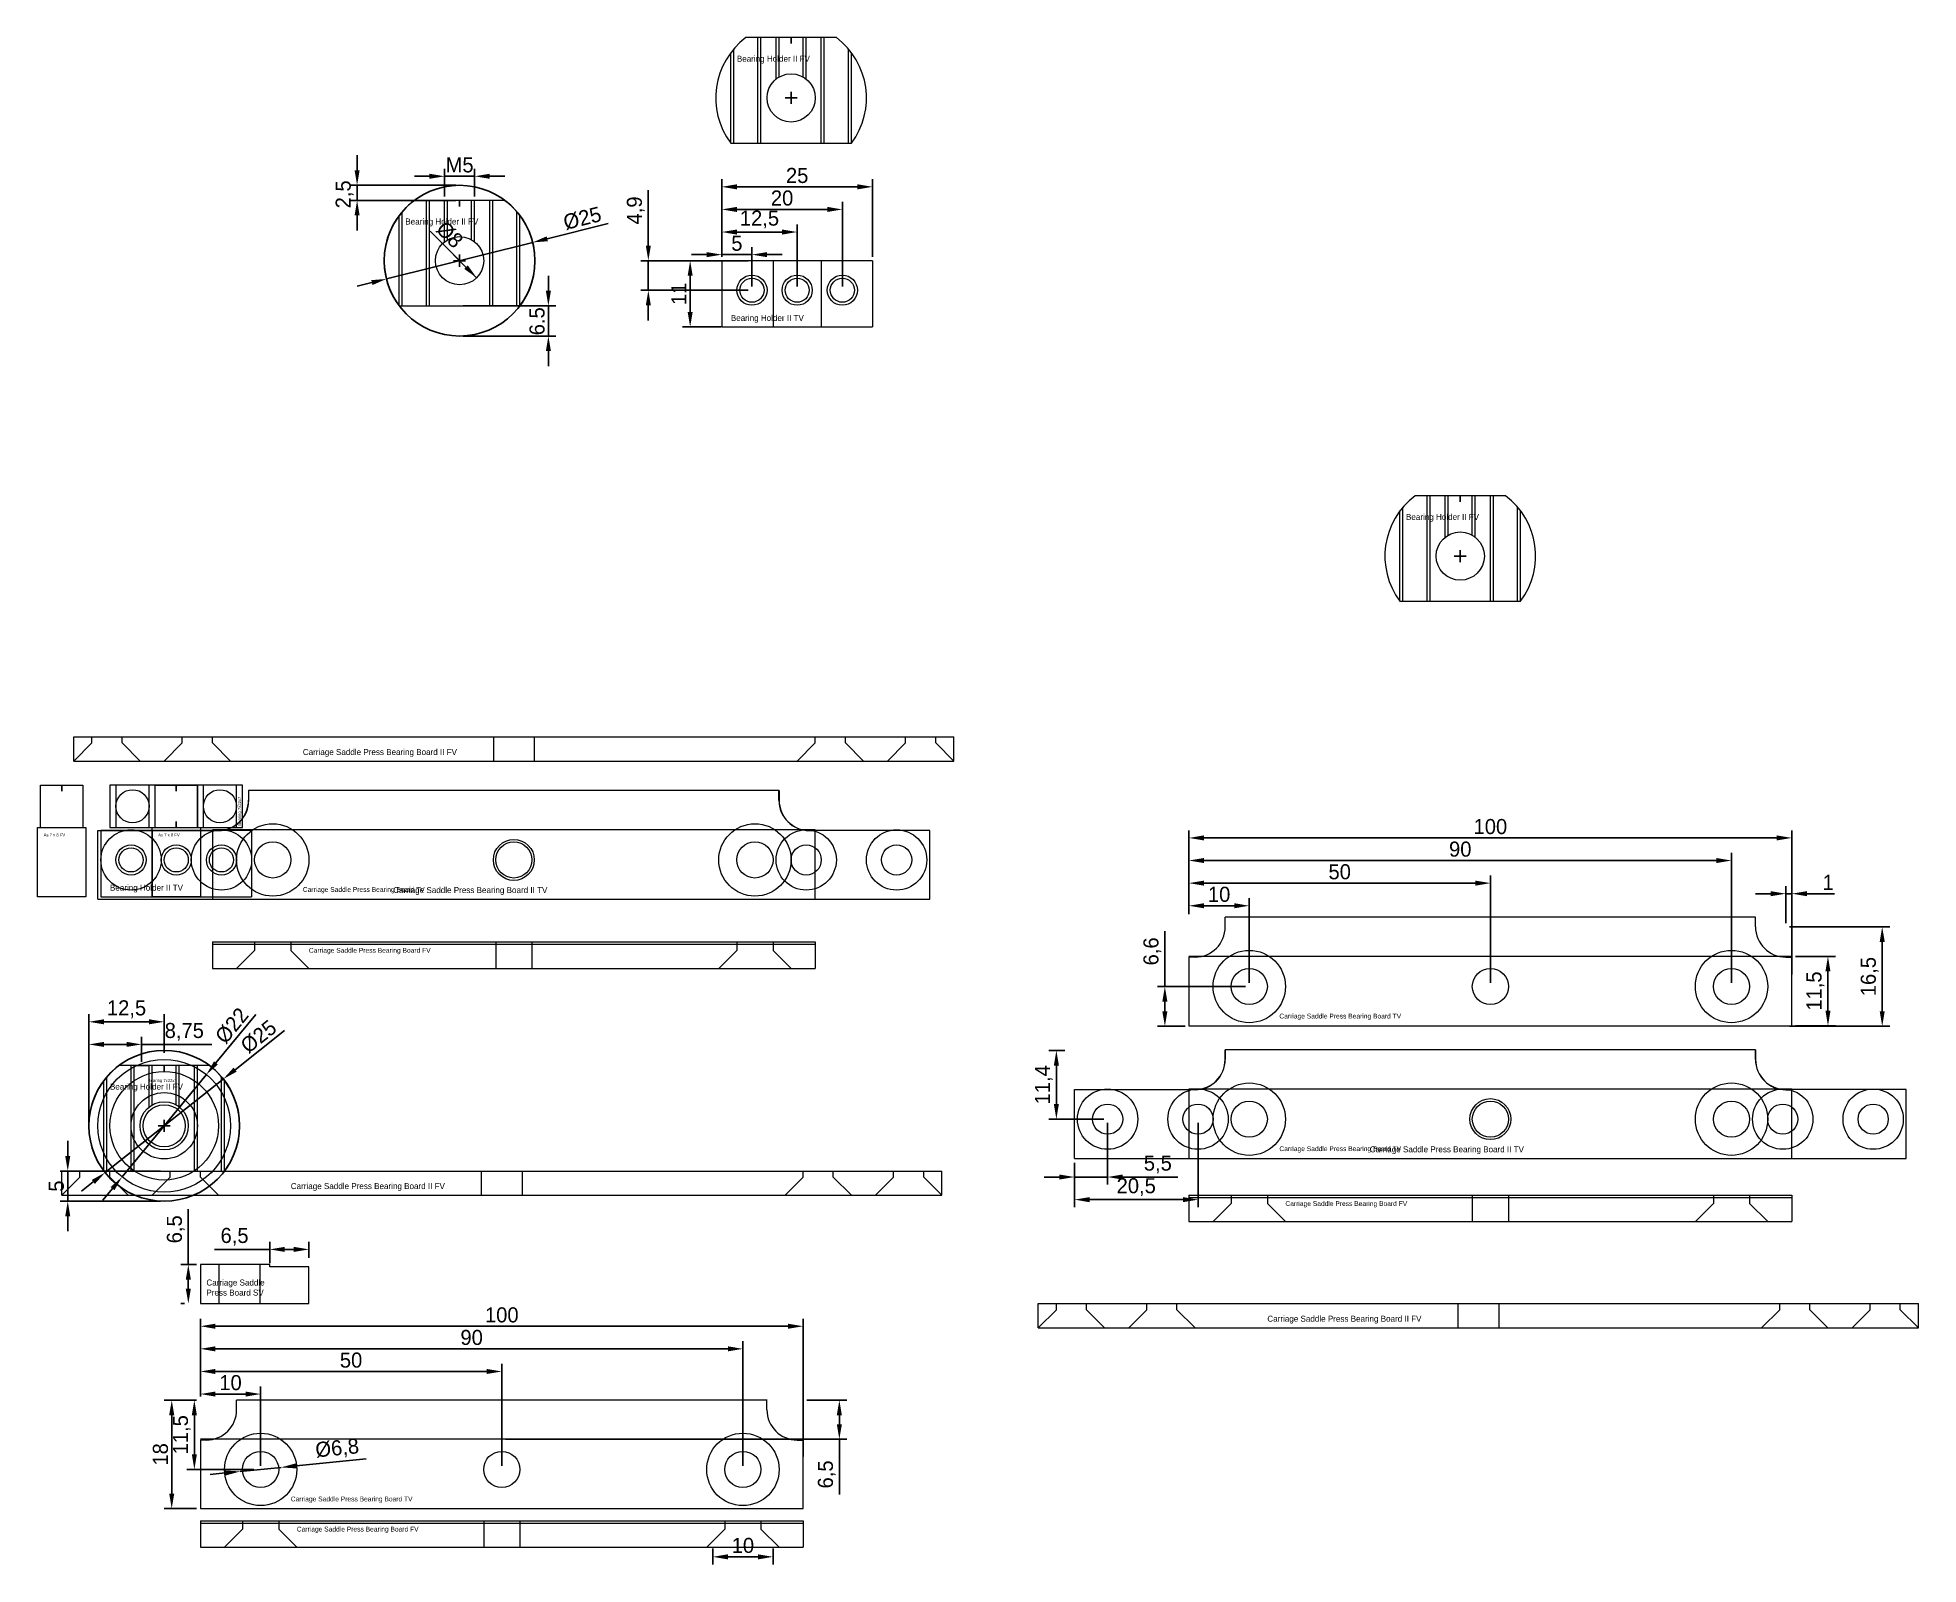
# Model space of a CAD drawing. Header units: millimetres. Extents: x -2 to 310, y 70 to 323.
import ezdxf

# ---------------------------------------------------------------- set-up
doc = ezdxf.new("R2010")
doc.units = ezdxf.units.MM
doc.header["$PDSIZE"] = -5
for name, color, linetype in [('Dim', 1, 'Continuous'), ('Hulplijn', 3, 'Continuous'), ('Text', 7, 'Continuous')]:
    doc.layers.add(name, color=color, linetype=linetype)
for name, color, linetype, lineweight in [('Inner', 8, 'Continuous', 9), ('Main', 7, 'Continuous', 20), ('Screw', 7, 'Continuous', 20), ('Screw Inner', 8, 'Continuous', 9)]:
    doc.layers.add(name, color=color, linetype=linetype, lineweight=lineweight)
doc.dimstyles.new('ISO-25', dxfattribs={"dimtxt": 2.5, "dimasz": 2.5, "dimexe": 1.25, "dimexo": 0.625, "dimtad": 1, "dimtxsty": 'Standard', "dimcen": 2.5, "dimadec": 0, "dimazin": 0, "dimtfac": 1, "dimtmove": 0, "dimatfit": 3, "dimfxl": 1, "dimarcsym": 0})

# ---------------------------------------------------------------- blocks, each defined once
blk = doc.blocks.new('Carriage Saddle Press Bearing Board TV')
at = {"layer": 'Inner'}
blk.add_line((100, -6.5), (0, -6.5), dxfattribs=at)
at = {"layer": 'Main'}
for p, q in [((94, 0), (6, 0)), ((6.02, -1.6), (6.02, 0)), ((93.98, -1.6), (93.98, 0)), ((0, -6.6), (0, -18)), ((1, -6.62), (0, -6.62)), ((99, -6.62), (100, -6.62)), ((100, -18), (100, -6.6)), ((0, -18), (100, -18))]:
    blk.add_line(p, q, dxfattribs=at)
for centre, radius in [((10, -11.5), 6), ((90, -11.5), 6), ((10, -11.5), 3), ((50, -11.5), 3), ((90, -11.5), 3)]:
    blk.add_circle(centre, radius, dxfattribs=at)
for centre, start, end in [((1, -1.6), 270, 0), ((99, -1.6), 180, 270), ((99, -1.6), 275.6721, 275.7106)]:
    blk.add_arc(centre, 5.02, start, end, dxfattribs=at)
at = {"layer": 'Text', "insert": (15, -16), "char_height": 0.8, "attachment_point": 1}
blk.add_mtext('{Carriage Saddle Press Bearing Board TV}', dxfattribs=at)
blk = doc.blocks.new('Carriage Saddle Press Board SV')
at = {"layer": 'Inner'}
for p, q in [((3.1, 0), (3.1, 6.5)), ((9.9, 0), (9.9, 6.5))]:
    blk.add_line(p, q, dxfattribs=at)
at = {"layer": 'Main'}
for p, q in [((11.5, 6.5), (0, 6.5)), ((0, 6.5), (0, 0)), ((11.5, 6.1), (11.5, 6.5)), ((18, 6.1), (11.5, 6.1)), ((18, 0), (18, 6.1)), ((0, 0), (18, 0))]:
    blk.add_line(p, q, dxfattribs=at)
at = {"layer": 'Main', "insert": (1, 4), "char_height": 1, "attachment_point": 1}
blk.add_mtext('Carriage Saddle\\PPress Board SV', dxfattribs=at)
blk = doc.blocks.new('*D3')
at = {"layer": 'DEFPOINTS', "color": 0}
for p in [(25, 97), (24, 85.5), (34.5, 85.5)]:
    blk.add_point(p, dxfattribs=at)
at = {"layer": 'Dim', "color": 0, "lineweight": -2}
for p, q in [((24.38, 97), (22.75, 97)), ((24, 94.5), (24, 88)), ((33.88, 85.5), (22.75, 85.5))]:
    blk.add_line(p, q, dxfattribs=at)
at = {"layer": 'Dim', "color": 0}
for points in [[(24.42, 94.5), (23.58, 94.5), (24, 97)], [(23.58, 88), (24.42, 88), (24, 85.5)]]:
    blk.add_solid(points, dxfattribs=at)
at = {"layer": 'Dim', "color": 0, "insert": (21.92, 91.25), "char_height": 2.5, "attachment_point": 5, "rotation": 90, "line_spacing_factor": 2.5}
blk.add_mtext('11,5', dxfattribs=at)
blk = doc.blocks.new('*D4')
at = {"layer": 'DEFPOINTS', "color": 0}
for p in [(25, 97), (20.25, 79), (25, 79)]:
    blk.add_point(p, dxfattribs=at)
at = {"layer": 'Dim', "color": 0, "lineweight": -2}
for p, q in [((24.38, 97), (19, 97)), ((20.25, 94.5), (20.25, 81.5)), ((24.38, 79), (19, 79))]:
    blk.add_line(p, q, dxfattribs=at)
at = {"layer": 'Dim', "color": 0}
for points in [[(20.67, 94.5), (19.83, 94.5), (20.25, 97)], [(19.83, 81.5), (20.67, 81.5), (20.25, 79)]]:
    blk.add_solid(points, dxfattribs=at)
at = {"layer": 'Dim', "color": 0, "insert": (18.38, 88), "char_height": 2.5, "attachment_point": 5, "rotation": 90}
blk.add_mtext('18', dxfattribs=at)
blk = doc.blocks.new('*D5')
at = {"layer": 'DEFPOINTS', "color": 0}
for p in [(125, 97), (75, 90.5), (131, 90.5)]:
    blk.add_point(p, dxfattribs=at)
at = {"layer": 'Dim', "color": 0, "lineweight": -2}
for p, q in [((125.62, 97), (132.25, 97)), ((131, 94.5), (131, 93)), ((75.62, 90.5), (132.25, 90.5)), ((131, 90.5), (131, 81.33))]:
    blk.add_line(p, q, dxfattribs=at)
at = {"layer": 'Dim', "color": 0}
for points in [[(131.42, 94.5), (130.58, 94.5), (131, 97)], [(130.58, 93), (131.42, 93), (131, 90.5)]]:
    blk.add_solid(points, dxfattribs=at)
at = {"layer": 'Dim', "color": 0, "insert": (128.92, 84.67), "char_height": 2.5, "attachment_point": 5, "rotation": 90, "line_spacing_factor": 2.5}
blk.add_mtext('6,5', dxfattribs=at)
blk = doc.blocks.new('*D6')
at = {"layer": 'DEFPOINTS', "color": 0}
for p in [(25, 97), (35, 98), (35, 85.5)]:
    blk.add_point(p, dxfattribs=at)
at = {"layer": 'Dim', "color": 0, "lineweight": -2}
for p, q in [((25, 97.62), (25, 99.25)), ((27.5, 98), (32.5, 98)), ((35, 86.12), (35, 99.25))]:
    blk.add_line(p, q, dxfattribs=at)
at = {"layer": 'Dim', "color": 0}
for points in [[(27.5, 98.42), (27.5, 97.58), (25, 98)], [(32.5, 97.58), (32.5, 98.42), (35, 98)]]:
    blk.add_solid(points, dxfattribs=at)
at = {"layer": 'Dim', "color": 0, "insert": (30, 99.88), "char_height": 2.5, "attachment_point": 5, "line_spacing_factor": 2.5}
blk.add_mtext('10', dxfattribs=at)
blk = doc.blocks.new('*D7')
at = {"layer": 'DEFPOINTS', "color": 0}
for p in [(75, 101.75), (25, 97), (75, 85.5)]:
    blk.add_point(p, dxfattribs=at)
at = {"layer": 'Dim', "color": 0, "lineweight": -2}
for p, q in [((25, 97.62), (25, 103)), ((75, 86.12), (75, 103)), ((27.5, 101.75), (72.5, 101.75))]:
    blk.add_line(p, q, dxfattribs=at)
at = {"layer": 'Dim', "color": 0}
for points in [[(27.5, 102.17), (27.5, 101.33), (25, 101.75)], [(72.5, 101.33), (72.5, 102.17), (75, 101.75)]]:
    blk.add_solid(points, dxfattribs=at)
at = {"layer": 'Dim', "color": 0, "insert": (50, 103.62), "char_height": 2.5, "attachment_point": 5}
blk.add_mtext('50', dxfattribs=at)
blk = doc.blocks.new('*D8')
at = {"layer": 'DEFPOINTS', "color": 0}
for p in [(115, 105.5), (25, 97), (115, 85.5)]:
    blk.add_point(p, dxfattribs=at)
at = {"layer": 'Dim', "color": 0, "lineweight": -2}
for p, q in [((25, 97.62), (25, 106.75)), ((115, 86.12), (115, 106.75)), ((27.5, 105.5), (112.5, 105.5))]:
    blk.add_line(p, q, dxfattribs=at)
at = {"layer": 'Dim', "color": 0}
for points in [[(27.5, 105.92), (27.5, 105.08), (25, 105.5)], [(112.5, 105.08), (112.5, 105.92), (115, 105.5)]]:
    blk.add_solid(points, dxfattribs=at)
at = {"layer": 'Dim', "color": 0, "insert": (70, 107.38), "char_height": 2.5, "attachment_point": 5}
blk.add_mtext('90', dxfattribs=at)
blk = doc.blocks.new('*D9')
at = {"layer": 'DEFPOINTS', "color": 0}
for p in [(125, 109.25), (25, 97), (125, 87)]:
    blk.add_point(p, dxfattribs=at)
at = {"layer": 'Dim', "color": 0, "lineweight": -2}
for p, q in [((25, 97.62), (25, 110.5)), ((27.5, 109.25), (122.5, 109.25)), ((125, 87.62), (125, 110.5))]:
    blk.add_line(p, q, dxfattribs=at)
at = {"layer": 'Dim', "color": 0}
for points in [[(27.5, 109.67), (27.5, 108.83), (25, 109.25)], [(122.5, 108.83), (122.5, 109.67), (125, 109.25)]]:
    blk.add_solid(points, dxfattribs=at)
at = {"layer": 'Dim', "color": 0, "insert": (75, 111.12), "char_height": 2.5, "attachment_point": 5}
blk.add_mtext('100', dxfattribs=at)
blk = doc.blocks.new('*D10')
at = {"layer": 'DEFPOINTS', "color": 0}
for p in [(31.62, 85.16), (38.38, 85.84)]:
    blk.add_point(p, dxfattribs=at)
at = {"layer": 'Dim', "color": 0, "lineweight": -2}
for p, q in [((29.13, 84.91), (26.64, 84.66)), ((31.62, 85.16), (38.38, 85.84)), ((52.48, 87.25), (40.87, 86.09))]:
    blk.add_line(p, q, dxfattribs=at)
at = {"layer": 'Dim', "color": 0}
for points in [[(29.17, 84.5), (29.09, 85.33), (31.62, 85.16)], [(40.83, 86.5), (40.91, 85.67), (38.38, 85.84)]]:
    blk.add_solid(points, dxfattribs=at)
at = {"layer": 'Dim', "color": 0, "insert": (47.71, 88.86), "char_height": 2.5, "attachment_point": 5, "rotation": 5.7106}
blk.add_mtext('%%c6,8', dxfattribs=at)
blk = doc.blocks.new('BEARING Holder II FV')
at = {"layer": 'Hulplijn'}
for p, q in [((0, 10), (0, 9)), ((0, 1), (0, -1)), ((-1, 0), (1, 0))]:
    blk.add_line(p, q, dxfattribs=at)
at = {"layer": 'Inner'}
for p, q in [((-2.5, 3.12), (-2.5, 10)), ((-2, 3.46), (-2, 10)), ((2, 3.46), (2, 10)), ((2.5, 3.12), (2.5, 10))]:
    blk.add_line(p, q, dxfattribs=at)
at = {"layer": 'Main'}
for p, q in [((7.5, 10), (-7.5, 10)), ((-10, -7.5), (10, -7.5))]:
    blk.add_line(p, q, dxfattribs=at)
blk.add_circle((0, 0), 4, dxfattribs=at)
for start, end in [(126.8699, 216.8699), (323.1301, 53.1301)]:
    blk.add_arc((0, 0), 12.5, start, end, dxfattribs=at)
at = {"layer": 'Screw Inner'}
for p, q in [((-5.5, -7.5), (-5.5, 10)), ((-5, -7.5), (-5, 10)), ((5, -7.5), (5, 10)), ((5.5, -7.5), (5.5, 10)), ((-10, -7.5), (-10, 7.5)), ((-9.5, -7.5), (-9.5, 8.12)), ((9.5, -7.5), (9.5, 8.12)), ((10, -7.5), (10, 7.5))]:
    blk.add_line(p, q, dxfattribs=at)
at = {"layer": 'Text'}
blk.add_text('Bearing Holder II FV', height=1, rotation=360, dxfattribs=at).set_placement((-9, 6))
blk = doc.blocks.new('Carriage Saddle Press Bearing Board II FV')
at = {"layer": 'Inner'}
for p, q in [((-23, -18), (-20, -15)), ((-20, -15), (-20, -14)), ((-15, -15), (-15, -13.98)), ((-12, -18), (-15, -15)), ((-8, -18), (-5, -15)), ((-5, -15), (-5, -13.98)), ((0, -15), (0, -14)), ((3, -18), (0, -15)), ((46.6, -14), (46.6, -18)), ((53.4, -14), (53.4, -18)), ((97, -18), (100, -15)), ((100, -15), (100, -14)), ((105, -15), (105, -14)), ((108, -18), (105, -15)), ((112, -18), (115, -15)), ((115, -15), (115, -14)), ((120, -15), (120, -14)), ((123, -18), (120, -15))]:
    blk.add_line(p, q, dxfattribs=at)
at = {"layer": 'Main'}
for p, q in [((-23, -14), (123, -14)), ((-23, -18), (-23, -14)), ((123, -18), (123, -14)), ((-23, -18), (123, -18))]:
    blk.add_line(p, q, dxfattribs=at)
at = {"layer": 'Text', "insert": (15, -16), "char_height": 1, "attachment_point": 1}
blk.add_mtext('{Carriage Saddle Press Bearing Board II FV}', dxfattribs=at)
blk = doc.blocks.new('*D17')
at = {"layer": 'DEFPOINTS', "color": 0}
for p in [(80.13, 289.03), (55.87, 282.97)]:
    blk.add_point(p, dxfattribs=at)
at = {"layer": 'Dim', "color": 0, "lineweight": -2}
for p, q in [((82.55, 289.64), (92.66, 292.16)), ((55.87, 282.97), (80.13, 289.03)), ((53.45, 282.36), (51.02, 281.76))]:
    blk.add_line(p, q, dxfattribs=at)
at = {"layer": 'Dim', "color": 0}
for points in [[(82.45, 290.04), (82.65, 289.23), (80.13, 289.03)], [(53.55, 281.96), (53.35, 282.77), (55.87, 282.97)]]:
    blk.add_solid(points, dxfattribs=at)
at = {"layer": 'Dim', "color": 0, "insert": (88.36, 293.02), "char_height": 2.5, "attachment_point": 5, "rotation": 14.0362}
blk.add_mtext('%%c25', dxfattribs=at)
blk = doc.blocks.new('*D18')
at = {"layer": 'DEFPOINTS', "color": 0}
for p in [(68, 298.5), (51, 296), (68, 296)]:
    blk.add_point(p, dxfattribs=at)
at = {"layer": 'Dim', "color": 0, "lineweight": -2}
for p, q in [((51, 301), (51, 303.5)), ((67.38, 298.5), (49.75, 298.5)), ((51, 298.5), (51, 296)), ((67.38, 296), (49.75, 296)), ((51, 293.5), (51, 291))]:
    blk.add_line(p, q, dxfattribs=at)
at = {"layer": 'Dim', "color": 0}
for points in [[(50.58, 301), (51.42, 301), (51, 298.5)], [(51.42, 293.5), (50.58, 293.5), (51, 296)]]:
    blk.add_solid(points, dxfattribs=at)
at = {"layer": 'Dim', "color": 0, "insert": (48.92, 297), "char_height": 2.5, "attachment_point": 5, "rotation": 90}
blk.add_mtext('2,5', dxfattribs=at)
blk = doc.blocks.new('BEARING Holder II TV')
at = {"layer": 'Inner'}
for p, q in [((3.5, 4.5), (3.5, -6.5)), ((11.5, 4.5), (11.5, -6.5))]:
    blk.add_line(p, q, dxfattribs=at)
at = {"layer": 'Main'}
for p, q in [((-5, 4.5), (-5, -6.5)), ((20, 4.5), (-5, 4.5)), ((20, 4.5), (20, -6.5)), ((-5, -6.5), (20, -6.5))]:
    blk.add_line(p, q, dxfattribs=at)
at = {"layer": 'Screw'}
for centre, radius in [((0, -0.4), 2.5), ((0, -0.4), 2), ((7.5, -0.4), 2.5), ((7.5, -0.4), 2), ((15, -0.4), 2.5), ((15, -0.4), 2)]:
    blk.add_circle(centre, radius, dxfattribs=at)
at = {"layer": 'Main'}
blk.add_text('Bearing Holder II TV', height=1, dxfattribs=at).set_placement((-3.5, -5.5))
blk = doc.blocks.new('BEARING 7X22X7 TV')
at = {"layer": 'Hulplijn'}
for p, q in [((-1, 0), (1, 0)), ((0, 1), (0, -1))]:
    blk.add_line(p, q, dxfattribs=at)
at = {"layer": 'Main'}
for radius in [11, 9, 5.5, 3.5]:
    blk.add_circle((0, 0), radius, dxfattribs=at)
at = {"layer": 'Text', "linetype": 'ByBlock', "insert": (-2.71, 7.76), "char_height": 0.5, "attachment_point": 1}
blk.add_mtext('{Bearing 7x22x7}', dxfattribs=at)
blk = doc.blocks.new('*D20')
at = {"layer": 'DEFPOINTS', "color": 0}
for p in [(68, 278.5), (68, 273.5), (82.73, 273.5)]:
    blk.add_point(p, dxfattribs=at)
at = {"layer": 'Dim', "color": 0, "lineweight": -2}
for p, q in [((82.73, 281), (82.73, 283.5)), ((68.62, 278.5), (83.98, 278.5)), ((82.73, 278.5), (82.73, 273.5)), ((68.62, 273.5), (83.98, 273.5)), ((82.73, 271), (82.73, 268.5))]:
    blk.add_line(p, q, dxfattribs=at)
at = {"layer": 'Dim', "color": 0}
for points in [[(82.31, 281), (83.15, 281), (82.73, 278.5)], [(83.15, 271), (82.31, 271), (82.73, 273.5)]]:
    blk.add_solid(points, dxfattribs=at)
at = {"layer": 'Dim', "color": 0, "insert": (80.86, 275.95), "char_height": 2.5, "attachment_point": 5, "rotation": 90}
blk.add_mtext('6.5', dxfattribs=at)
blk = doc.blocks.new('*D21')
at = {"layer": 'DEFPOINTS', "color": 0}
for p in [(111, 286), (106.25, 275), (112, 275)]:
    blk.add_point(p, dxfattribs=at)
at = {"layer": 'Dim', "color": 0, "lineweight": -2}
for p, q in [((110.38, 286), (105, 286)), ((106.25, 283.5), (106.25, 277.5)), ((111.38, 275), (105, 275))]:
    blk.add_line(p, q, dxfattribs=at)
at = {"layer": 'Dim', "color": 0}
for points in [[(106.67, 283.5), (105.83, 283.5), (106.25, 286)], [(105.83, 277.5), (106.67, 277.5), (106.25, 275)]]:
    blk.add_solid(points, dxfattribs=at)
at = {"layer": 'Dim', "color": 0, "insert": (104.38, 280.5), "char_height": 2.5, "attachment_point": 5, "rotation": 90}
blk.add_mtext('11', dxfattribs=at)
blk = doc.blocks.new('*D22')
at = {"layer": 'DEFPOINTS', "color": 0}
for p in [(111.5, 286), (116.5, 287), (116.5, 281.1)]:
    blk.add_point(p, dxfattribs=at)
at = {"layer": 'Dim', "color": 0, "lineweight": -2}
for p, q in [((111.5, 286.62), (111.5, 288.25)), ((116.5, 281.73), (116.5, 288.25)), ((109, 287), (106.5, 287)), ((111.5, 287), (116.5, 287)), ((119, 287), (121.5, 287))]:
    blk.add_line(p, q, dxfattribs=at)
at = {"layer": 'Dim', "color": 0}
for points in [[(109, 286.58), (109, 287.42), (111.5, 287)], [(119, 287.42), (119, 286.58), (116.5, 287)]]:
    blk.add_solid(points, dxfattribs=at)
at = {"layer": 'Dim', "color": 0, "insert": (114, 288.88), "char_height": 2.5, "attachment_point": 5}
blk.add_mtext('5', dxfattribs=at)
blk = doc.blocks.new('*D23')
at = {"layer": 'DEFPOINTS', "color": 0}
for p in [(124, 290.75), (111.5, 286), (124, 281.1)]:
    blk.add_point(p, dxfattribs=at)
at = {"layer": 'Dim', "color": 0, "lineweight": -2}
for p, q in [((111.5, 286.62), (111.5, 292)), ((114, 290.75), (121.5, 290.75)), ((124, 281.73), (124, 292))]:
    blk.add_line(p, q, dxfattribs=at)
at = {"layer": 'Dim', "color": 0}
for points in [[(114, 291.17), (114, 290.33), (111.5, 290.75)], [(121.5, 290.33), (121.5, 291.17), (124, 290.75)]]:
    blk.add_solid(points, dxfattribs=at)
at = {"layer": 'Dim', "color": 0, "insert": (117.75, 292.83), "char_height": 2.5, "attachment_point": 5}
blk.add_mtext('12,5', dxfattribs=at)
blk = doc.blocks.new('*D24')
at = {"layer": 'DEFPOINTS', "color": 0}
for p in [(131.5, 294.5), (111.5, 286), (131.5, 281.1)]:
    blk.add_point(p, dxfattribs=at)
at = {"layer": 'Dim', "color": 0, "lineweight": -2}
for p, q in [((111.5, 286.62), (111.5, 295.75)), ((114, 294.5), (129, 294.5)), ((131.5, 281.73), (131.5, 295.75))]:
    blk.add_line(p, q, dxfattribs=at)
at = {"layer": 'Dim', "color": 0}
for points in [[(114, 294.92), (114, 294.08), (111.5, 294.5)], [(129, 294.08), (129, 294.92), (131.5, 294.5)]]:
    blk.add_solid(points, dxfattribs=at)
at = {"layer": 'Dim', "color": 0, "insert": (121.5, 296.38), "char_height": 2.5, "attachment_point": 5}
blk.add_mtext('20', dxfattribs=at)
blk = doc.blocks.new('*D25')
at = {"layer": 'DEFPOINTS', "color": 0}
for p in [(136.5, 298.25), (111.5, 286), (136.5, 286)]:
    blk.add_point(p, dxfattribs=at)
at = {"layer": 'Dim', "color": 0, "lineweight": -2}
for p, q in [((111.5, 286.62), (111.5, 299.5)), ((114, 298.25), (134, 298.25)), ((136.5, 286.62), (136.5, 299.5))]:
    blk.add_line(p, q, dxfattribs=at)
at = {"layer": 'Dim', "color": 0}
for points in [[(114, 298.67), (114, 297.83), (111.5, 298.25)], [(134, 297.83), (134, 298.67), (136.5, 298.25)]]:
    blk.add_solid(points, dxfattribs=at)
at = {"layer": 'Dim', "color": 0, "insert": (124, 300.12), "char_height": 2.5, "attachment_point": 5}
blk.add_mtext('25', dxfattribs=at)
blk = doc.blocks.new('*D26')
at = {"layer": 'DEFPOINTS', "color": 0}
for p in [(70.5, 300), (65.5, 296), (70.5, 296)]:
    blk.add_point(p, dxfattribs=at)
at = {"layer": 'Dim', "color": 0, "lineweight": -2}
for p, q in [((63, 300), (60.5, 300)), ((65.5, 296.62), (65.5, 301.25)), ((65.5, 300), (70.5, 300)), ((70.5, 296.62), (70.5, 301.25)), ((73, 300), (75.5, 300))]:
    blk.add_line(p, q, dxfattribs=at)
at = {"layer": 'Dim', "color": 0}
for points in [[(63, 299.58), (63, 300.42), (65.5, 300)], [(73, 300.42), (73, 299.58), (70.5, 300)]]:
    blk.add_solid(points, dxfattribs=at)
at = {"layer": 'Dim', "color": 0, "insert": (68, 301.88), "char_height": 2.5, "attachment_point": 5}
blk.add_mtext('M5', dxfattribs=at)
blk = doc.blocks.new('*D27')
at = {"layer": 'DEFPOINTS', "color": 0}
for p in [(65.17, 288.83), (70.83, 283.17)]:
    blk.add_point(p, dxfattribs=at)
at = {"layer": 'Dim', "color": 0, "lineweight": -2}
for p, q in [((70.83, 283.17), (63.11, 290.89)), ((65.17, 288.83), (70.83, 283.17))]:
    blk.add_line(p, q, dxfattribs=at)
at = {"layer": 'Dim', "color": 0}
blk.add_solid([(68.77, 284.64), (69.36, 285.23), (70.83, 283.17)], dxfattribs=at)
at = {"layer": 'Dim', "color": 0, "insert": (66.35, 290.3), "char_height": 2.5, "attachment_point": 5, "rotation": 315}
blk.add_mtext('%%c8', dxfattribs=at)
blk = doc.blocks.new('*D28')
at = {"layer": 'DEFPOINTS', "color": 0}
for p in [(3, 135), (19, 135), (19, 130)]:
    blk.add_point(p, dxfattribs=at)
at = {"layer": 'Hulplijn', "color": 0, "lineweight": -2}
for p, q in [((3, 137.5), (3, 140)), ((18.38, 135), (1.75, 135)), ((3, 130), (3, 135)), ((18.38, 130), (1.75, 130)), ((3, 127.5), (3, 125))]:
    blk.add_line(p, q, dxfattribs=at)
at = {"layer": 'Hulplijn', "color": 0}
for points in [[(2.58, 137.5), (3.42, 137.5), (3, 135)], [(3.42, 127.5), (2.58, 127.5), (3, 130)]]:
    blk.add_solid(points, dxfattribs=at)
at = {"layer": 'Hulplijn', "color": 0, "insert": (1.12, 132.5), "char_height": 2.5, "attachment_point": 5, "rotation": 90}
blk.add_mtext('5', dxfattribs=at)
blk = doc.blocks.new('*D29')
at = {"layer": 'DEFPOINTS', "color": 0}
for p in [(28.8, 150.26), (9.2, 134.74)]:
    blk.add_point(p, dxfattribs=at)
at = {"layer": 'Hulplijn', "color": 0, "lineweight": -2}
for p, q in [((30.76, 151.81), (38.93, 158.28)), ((9.2, 134.74), (28.8, 150.26)), ((7.24, 133.19), (5.28, 131.64))]:
    blk.add_line(p, q, dxfattribs=at)
at = {"layer": 'Hulplijn', "color": 0}
for points in [[(30.5, 152.14), (31.02, 151.48), (28.8, 150.26)], [(7.5, 132.86), (6.98, 133.52), (9.2, 134.74)]]:
    blk.add_solid(points, dxfattribs=at)
at = {"layer": 'Hulplijn', "color": 0, "insert": (34.66, 157.29), "char_height": 2.5, "attachment_point": 5, "rotation": 38.3675}
blk.add_mtext('%%c25', dxfattribs=at)
blk = doc.blocks.new('*D30')
at = {"layer": 'DEFPOINTS', "color": 0}
for p in [(15.25, 156), (15.25, 152.5), (6.5, 142.5)]:
    blk.add_point(p, dxfattribs=at)
at = {"layer": 'Hulplijn', "color": 0, "lineweight": -2}
for p, q in [((6.5, 143.12), (6.5, 157.25)), ((9, 156), (12.75, 156)), ((15.25, 153.12), (15.25, 157.25)), ((15.25, 156), (26.92, 156))]:
    blk.add_line(p, q, dxfattribs=at)
at = {"layer": 'Hulplijn', "color": 0}
for points in [[(9, 156.42), (9, 155.58), (6.5, 156)], [(12.75, 155.58), (12.75, 156.42), (15.25, 156)]]:
    blk.add_solid(points, dxfattribs=at)
at = {"layer": 'Hulplijn', "color": 0, "insert": (22.33, 158.08), "char_height": 2.5, "attachment_point": 5}
blk.add_mtext('8,75', dxfattribs=at)
blk = doc.blocks.new('*D31')
at = {"layer": 'DEFPOINTS', "color": 0}
for p in [(19, 159.75), (19, 154), (6.5, 142.5)]:
    blk.add_point(p, dxfattribs=at)
at = {"layer": 'Hulplijn', "color": 0, "lineweight": -2}
for p, q in [((6.5, 143.12), (6.5, 161)), ((9, 159.75), (16.5, 159.75)), ((19, 154.62), (19, 161))]:
    blk.add_line(p, q, dxfattribs=at)
at = {"layer": 'Hulplijn', "color": 0}
for points in [[(9, 160.17), (9, 159.33), (6.5, 159.75)], [(16.5, 159.33), (16.5, 160.17), (19, 159.75)]]:
    blk.add_solid(points, dxfattribs=at)
at = {"layer": 'Hulplijn', "color": 0, "insert": (12.75, 161.83), "char_height": 2.5, "attachment_point": 5}
blk.add_mtext('12,5', dxfattribs=at)
blk = doc.blocks.new('*D32')
at = {"layer": 'DEFPOINTS', "color": 0}
for p in [(99.31, 286), (116.5, 286), (116.5, 281.1)]:
    blk.add_point(p, dxfattribs=at)
at = {"layer": 'Dim', "color": 0, "lineweight": -2}
for p, q in [((99.31, 288.5), (99.31, 297.67)), ((115.88, 286), (98.06, 286)), ((99.31, 281.1), (99.31, 286)), ((115.88, 281.1), (98.06, 281.1)), ((99.31, 278.6), (99.31, 276.1))]:
    blk.add_line(p, q, dxfattribs=at)
at = {"layer": 'Dim', "color": 0}
for points in [[(98.9, 288.5), (99.73, 288.5), (99.31, 286)], [(99.73, 278.6), (98.9, 278.6), (99.31, 281.1)]]:
    blk.add_solid(points, dxfattribs=at)
at = {"layer": 'Dim', "color": 0, "insert": (97.23, 294.33), "char_height": 2.5, "attachment_point": 5, "rotation": 90}
blk.add_mtext('4,9', dxfattribs=at)
blk = doc.blocks.new('Carriage Saddle Press Bearing Board FV')
at = {"layer": 'Inner'}
for p, q in [((0, -13.4), (100, -13.4)), ((4, -17.4), (7, -14.4)), ((7, -13), (7, -14.4)), ((13, -13), (13, -14.4)), ((16, -17.4), (13, -14.4)), ((47, -13), (47, -17.4)), ((53, -13), (53, -17.4)), ((84, -17.4), (87, -14.4)), ((87, -13), (87, -14.4)), ((93, -13), (93, -14.4)), ((96, -17.4), (93, -14.4))]:
    blk.add_line(p, q, dxfattribs=at)
at = {"layer": 'Main'}
for p, q in [((0, -13), (100, -13)), ((0, -13), (0, -17.4)), ((100, -13), (100, -17.4)), ((0, -17.4), (100, -17.4))]:
    blk.add_line(p, q, dxfattribs=at)
at = {"layer": 'Text', "insert": (16, -14), "char_height": 0.8, "attachment_point": 1}
blk.add_mtext('{Carriage Saddle Press Bearing Board FV}', dxfattribs=at)
blk = doc.blocks.new('*D33')
at = {"layer": 'DEFPOINTS', "color": 0}
for p in [(25.99, 150.99), (12.01, 134.01)]:
    blk.add_point(p, dxfattribs=at)
at = {"layer": 'Dim', "color": 0, "lineweight": -2}
for p, q in [((27.58, 152.92), (34.2, 160.96)), ((12.01, 134.01), (25.99, 150.99)), ((10.42, 132.08), (8.83, 130.15))]:
    blk.add_line(p, q, dxfattribs=at)
at = {"layer": 'Dim', "color": 0}
for points in [[(27.26, 153.19), (27.9, 152.66), (25.99, 150.99)], [(10.74, 131.81), (10.1, 132.34), (12.01, 134.01)]]:
    blk.add_solid(points, dxfattribs=at)
at = {"layer": 'Dim', "color": 0, "insert": (30.24, 159.1), "char_height": 2.5, "attachment_point": 5, "rotation": 50.5275}
blk.add_mtext('%%c22', dxfattribs=at)
blk = doc.blocks.new('BEARING 7X22X7 FV')
at = {"layer": 'Hulplijn', "linetype": 'ByBlock'}
blk.add_line((0, 0), (1, 0), dxfattribs=at)
at = {"layer": 'Inner', "linetype": 'ByBlock'}
for p, q in [((7, 10), (0, 10)), ((0, 4.5), (7, 4.5)), ((0, 3.5), (7, 3.5)), ((0, -3.5), (7, -3.5)), ((0, -4.5), (7, -4.5)), ((0, -10), (7, -10))]:
    blk.add_line(p, q, dxfattribs=at)
for centre in [(3.5, 7.25), (3.5, -7.25)]:
    blk.add_circle(centre, 2.75, dxfattribs=at)
at = {"layer": 'Main', "linetype": 'ByBlock'}
for p, q in [((7, 11), (0, 11)), ((0, 11), (0, -11)), ((7, -11), (7, 11)), ((0, -11), (7, -11))]:
    blk.add_line(p, q, dxfattribs=at)
at = {"layer": 'Text', "linetype": 'ByBlock', "insert": (0.29, -10.24), "char_height": 0.5, "attachment_point": 1}
blk.add_mtext('{Bearing 7x22x7}', dxfattribs=at)
blk = doc.blocks.new('*D34')
at = {"layer": 'DEFPOINTS', "color": 0}
for p in [(23, 119.5), (25, 119.5), (23, 113)]:
    blk.add_point(p, dxfattribs=at)
at = {"layer": 'Dim', "color": 0, "lineweight": -2}
for p, q in [((23, 119.5), (23, 128.67)), ((24.38, 119.5), (21.75, 119.5)), ((23, 115.5), (23, 117)), ((22.38, 113), (21.75, 113))]:
    blk.add_line(p, q, dxfattribs=at)
at = {"layer": 'Dim', "color": 0}
for points in [[(23.42, 117), (22.58, 117), (23, 119.5)], [(22.58, 115.5), (23.42, 115.5), (23, 113)]]:
    blk.add_solid(points, dxfattribs=at)
at = {"layer": 'Dim', "color": 0, "insert": (20.92, 125.33), "char_height": 2.5, "attachment_point": 5, "rotation": 90}
blk.add_mtext('6,5', dxfattribs=at)
blk = doc.blocks.new('As 7 x 8 FV')
at = {"layer": 'Hulplijn'}
blk.add_line((0, 0), (0, -1), dxfattribs=at)
at = {"layer": 'Main'}
for p, q in [((-3.5, 0), (3.5, 0)), ((-3.5, -7), (-3.5, 0)), ((3.5, 0), (3.5, -7)), ((-4, -7), (4, -7)), ((-4, -18.5), (-4, -7)), ((4, -7), (4, -18.5)), ((4, -18.5), (-4, -18.5))]:
    blk.add_line(p, q, dxfattribs=at)
at = {"layer": 'Text', "insert": (-3, -8), "char_height": 0.5, "width": 6, "attachment_point": 1}
blk.add_mtext('{As 7 x 8 FV}', dxfattribs=at)
blk = doc.blocks.new('Carriage Saddle Press Bearing Board II TV')
at = {"layer": 'Inner'}
blk.add_line((96.82, -6.5), (3.18, -6.5), dxfattribs=at)
for centre in [(-13.5, -11.5), (1.5, -11.5), (98.5, -11.5), (113.5, -11.5)]:
    blk.add_circle(centre, 5, dxfattribs=at)
at = {"layer": 'Main'}
for p, q in [((94, 0), (6, 0)), ((6, 0), (6, -1.6)), ((94, 0), (94, -1.6)), ((-19, -18), (-19, -6.6)), ((-19, -6.6), (1, -6.6)), ((119, -6.6), (99, -6.6)), ((119, -18), (119, -6.6)), ((-19, -18), (119, -18))]:
    blk.add_line(p, q, dxfattribs=at)
for centre, radius in [((-13.5, -11.5), 2.5), ((1.5, -11.5), 2.5), ((50, -11.5), 3.4), ((98.5, -11.5), 2.5), ((113.5, -11.5), 2.5)]:
    blk.add_circle(centre, radius, dxfattribs=at)
for centre, start, end in [((1, -1.6), 270, 0), ((99, -1.6), 180, 270)]:
    blk.add_arc(centre, 5, start, end, dxfattribs=at)
at = {"layer": 'Text', "insert": (30, -16), "char_height": 1, "attachment_point": 1}
blk.add_mtext('{Carriage Saddle Press Bearing Board II TV}', dxfattribs=at)
blk = doc.blocks.new('*D38')
at = {"layer": 'DEFPOINTS', "color": 0}
for p in [(36.5, 122), (36.5, 119.1), (43, 120)]:
    blk.add_point(p, dxfattribs=at)
at = {"layer": 'Dim', "color": 0, "lineweight": -2}
for p, q in [((36.5, 122), (27.33, 122)), ((36.5, 119.72), (36.5, 123.25)), ((40.5, 122), (39, 122)), ((43, 120.62), (43, 123.25))]:
    blk.add_line(p, q, dxfattribs=at)
at = {"layer": 'Dim', "color": 0}
for points in [[(39, 122.42), (39, 121.58), (36.5, 122)], [(40.5, 121.58), (40.5, 122.42), (43, 122)]]:
    blk.add_solid(points, dxfattribs=at)
at = {"layer": 'Dim', "color": 0, "insert": (30.67, 124.08), "char_height": 2.5, "attachment_point": 5}
blk.add_mtext('6,5', dxfattribs=at)
blk = doc.blocks.new('*D39')
at = {"layer": 'DEFPOINTS', "color": 0}
for p in [(110, 73), (120, 73), (120, 71)]:
    blk.add_point(p, dxfattribs=at)
at = {"layer": 'Dim', "color": 0, "lineweight": -2}
for p, q in [((110, 72.38), (110, 69.75)), ((120, 72.38), (120, 69.75)), ((112.5, 71), (117.5, 71))]:
    blk.add_line(p, q, dxfattribs=at)
at = {"layer": 'Dim', "color": 0}
for points in [[(112.5, 71.42), (112.5, 70.58), (110, 71)], [(117.5, 70.58), (117.5, 71.42), (120, 71)]]:
    blk.add_solid(points, dxfattribs=at)
at = {"layer": 'Dim', "color": 0, "insert": (115, 72.88), "char_height": 2.5, "attachment_point": 5}
blk.add_mtext('10', dxfattribs=at)
blk = doc.blocks.new('*D41')
at = {"layer": 'DEFPOINTS', "color": 0}
for p in [(169, 155), (167, 143.6), (175.5, 143.6)]:
    blk.add_point(p, dxfattribs=at)
at = {"layer": 'Dim', "color": 0, "lineweight": -2}
for p, q in [((168.38, 155), (165.75, 155)), ((167, 152.5), (167, 146.1)), ((174.88, 143.6), (165.75, 143.6))]:
    blk.add_line(p, q, dxfattribs=at)
at = {"layer": 'Dim', "color": 0}
for points in [[(167.42, 152.5), (166.58, 152.5), (167, 155)], [(166.58, 146.1), (167.42, 146.1), (167, 143.6)]]:
    blk.add_solid(points, dxfattribs=at)
at = {"layer": 'Dim', "color": 0, "insert": (164.92, 149.3), "char_height": 2.5, "attachment_point": 5, "rotation": 90}
blk.add_mtext('11,4', dxfattribs=at)
blk = doc.blocks.new('*D42')
at = {"layer": 'DEFPOINTS', "color": 0}
for p in [(175.5, 143.6), (170, 137), (175.5, 134)]:
    blk.add_point(p, dxfattribs=at)
at = {"layer": 'Dim', "color": 0, "lineweight": -2}
for p, q in [((175.5, 142.97), (175.5, 132.75)), ((170, 136.38), (170, 132.75)), ((167.5, 134), (165, 134)), ((170, 134), (175.5, 134)), ((178, 134), (187.17, 134))]:
    blk.add_line(p, q, dxfattribs=at)
at = {"layer": 'Dim', "color": 0}
for points in [[(167.5, 133.58), (167.5, 134.42), (170, 134)], [(178, 134.42), (178, 133.58), (175.5, 134)]]:
    blk.add_solid(points, dxfattribs=at)
at = {"layer": 'Dim', "color": 0, "insert": (183.83, 136.08), "char_height": 2.5, "attachment_point": 5}
blk.add_mtext('5,5', dxfattribs=at)
blk = doc.blocks.new('*D43')
at = {"layer": 'DEFPOINTS', "color": 0}
for p in [(190.5, 143.6), (170, 137), (190.5, 130.25)]:
    blk.add_point(p, dxfattribs=at)
at = {"layer": 'Dim', "color": 0, "lineweight": -2}
for p, q in [((190.5, 142.97), (190.5, 129)), ((170, 136.38), (170, 129)), ((172.5, 130.25), (188, 130.25))]:
    blk.add_line(p, q, dxfattribs=at)
at = {"layer": 'Dim', "color": 0}
for points in [[(172.5, 130.67), (172.5, 129.83), (170, 130.25)], [(188, 129.83), (188, 130.67), (190.5, 130.25)]]:
    blk.add_solid(points, dxfattribs=at)
at = {"layer": 'Dim', "color": 0, "insert": (180.25, 132.33), "char_height": 2.5, "attachment_point": 5}
blk.add_mtext('20,5', dxfattribs=at)
blk = doc.blocks.new('*D44')
at = {"layer": 'DEFPOINTS', "color": 0}
for p in [(289, 170.6), (295, 170.6), (289, 159.1)]:
    blk.add_point(p, dxfattribs=at)
at = {"layer": 'Dim', "color": 0, "lineweight": -2}
for p, q in [((289.62, 170.6), (296.25, 170.6)), ((295, 161.6), (295, 168.1)), ((289.62, 159.1), (296.25, 159.1))]:
    blk.add_line(p, q, dxfattribs=at)
at = {"layer": 'Dim', "color": 0}
for points in [[(295.42, 168.1), (294.58, 168.1), (295, 170.6)], [(294.58, 161.6), (295.42, 161.6), (295, 159.1)]]:
    blk.add_solid(points, dxfattribs=at)
at = {"layer": 'Dim', "color": 0, "insert": (292.92, 164.85), "char_height": 2.5, "attachment_point": 5, "rotation": 90}
blk.add_mtext('11,5', dxfattribs=at)
blk = doc.blocks.new('*D45')
at = {"layer": 'DEFPOINTS', "color": 0}
for p in [(185, 165.6), (199, 165.6), (189, 159)]:
    blk.add_point(p, dxfattribs=at)
at = {"layer": 'Dim', "color": 0, "lineweight": -2}
for p, q in [((185, 165.6), (185, 174.77)), ((198.38, 165.6), (183.75, 165.6)), ((185, 161.5), (185, 163.1)), ((188.38, 159), (183.75, 159))]:
    blk.add_line(p, q, dxfattribs=at)
at = {"layer": 'Dim', "color": 0}
for points in [[(185.42, 163.1), (184.58, 163.1), (185, 165.6)], [(184.58, 161.5), (185.42, 161.5), (185, 159)]]:
    blk.add_solid(points, dxfattribs=at)
at = {"layer": 'Dim', "color": 0, "insert": (182.92, 171.43), "char_height": 2.5, "attachment_point": 5, "rotation": 90}
blk.add_mtext('6,6', dxfattribs=at)
blk = doc.blocks.new('*D46')
at = {"layer": 'DEFPOINTS', "color": 0}
for p in [(199, 179), (189, 177), (199, 165.6)]:
    blk.add_point(p, dxfattribs=at)
at = {"layer": 'Dim', "color": 0, "lineweight": -2}
for p, q in [((189, 177.62), (189, 180.25)), ((191.5, 179), (196.5, 179)), ((199, 166.22), (199, 180.25))]:
    blk.add_line(p, q, dxfattribs=at)
at = {"layer": 'Dim', "color": 0}
for points in [[(191.5, 179.42), (191.5, 178.58), (189, 179)], [(196.5, 178.58), (196.5, 179.42), (199, 179)]]:
    blk.add_solid(points, dxfattribs=at)
at = {"layer": 'Dim', "color": 0, "insert": (194, 180.88), "char_height": 2.5, "attachment_point": 5}
blk.add_mtext('10', dxfattribs=at)
blk = doc.blocks.new('*D47')
at = {"layer": 'DEFPOINTS', "color": 0}
for p in [(239, 182.75), (189, 177), (239, 165.6)]:
    blk.add_point(p, dxfattribs=at)
at = {"layer": 'Dim', "color": 0, "lineweight": -2}
for p, q in [((189, 177.62), (189, 184)), ((191.5, 182.75), (236.5, 182.75)), ((239, 166.22), (239, 184))]:
    blk.add_line(p, q, dxfattribs=at)
at = {"layer": 'Dim', "color": 0}
for points in [[(191.5, 183.17), (191.5, 182.33), (189, 182.75)], [(236.5, 182.33), (236.5, 183.17), (239, 182.75)]]:
    blk.add_solid(points, dxfattribs=at)
at = {"layer": 'Dim', "color": 0, "insert": (214, 184.62), "char_height": 2.5, "attachment_point": 5}
blk.add_mtext('50', dxfattribs=at)
blk = doc.blocks.new('*D48')
at = {"layer": 'DEFPOINTS', "color": 0}
for p in [(279, 186.5), (189, 177), (279, 165.6)]:
    blk.add_point(p, dxfattribs=at)
at = {"layer": 'Dim', "color": 0, "lineweight": -2}
for p, q in [((189, 177.62), (189, 187.75)), ((279, 166.22), (279, 187.75)), ((191.5, 186.5), (276.5, 186.5))]:
    blk.add_line(p, q, dxfattribs=at)
at = {"layer": 'Dim', "color": 0}
for points in [[(191.5, 186.92), (191.5, 186.08), (189, 186.5)], [(276.5, 186.08), (276.5, 186.92), (279, 186.5)]]:
    blk.add_solid(points, dxfattribs=at)
at = {"layer": 'Dim', "color": 0, "insert": (234, 188.38), "char_height": 2.5, "attachment_point": 5}
blk.add_mtext('90', dxfattribs=at)
blk = doc.blocks.new('*D49')
at = {"layer": 'DEFPOINTS', "color": 0}
for p in [(289, 190.25), (189, 177), (289, 167)]:
    blk.add_point(p, dxfattribs=at)
at = {"layer": 'Dim', "color": 0, "lineweight": -2}
for p, q in [((189, 177.62), (189, 191.5)), ((289, 167.62), (289, 191.5)), ((191.5, 190.25), (286.5, 190.25))]:
    blk.add_line(p, q, dxfattribs=at)
at = {"layer": 'Dim', "color": 0}
for points in [[(191.5, 190.67), (191.5, 189.83), (189, 190.25)], [(286.5, 189.83), (286.5, 190.67), (289, 190.25)]]:
    blk.add_solid(points, dxfattribs=at)
at = {"layer": 'Dim', "color": 0, "insert": (239, 192.12), "char_height": 2.5, "attachment_point": 5}
blk.add_mtext('100', dxfattribs=at)
blk = doc.blocks.new('*D50')
at = {"layer": 'DEFPOINTS', "color": 0}
for p in [(289, 181), (288, 175.5), (289, 175.5)]:
    blk.add_point(p, dxfattribs=at)
at = {"layer": 'Dim', "color": 0, "lineweight": -2}
for p, q in [((285.5, 181), (283, 181)), ((288, 176.12), (288, 182.25)), ((288, 181), (289, 181)), ((289, 176.12), (289, 182.25)), ((291.5, 181), (296.08, 181))]:
    blk.add_line(p, q, dxfattribs=at)
at = {"layer": 'Dim', "color": 0}
for points in [[(285.5, 180.58), (285.5, 181.42), (288, 181)], [(291.5, 181.42), (291.5, 180.58), (289, 181)]]:
    blk.add_solid(points, dxfattribs=at)
at = {"layer": 'Dim', "color": 0, "insert": (295.04, 182.88), "char_height": 2.5, "attachment_point": 5}
blk.add_mtext('1', dxfattribs=at)
blk = doc.blocks.new('*D51')
at = {"layer": 'DEFPOINTS', "color": 0}
for p in [(288, 175.5), (288, 159), (304, 159)]:
    blk.add_point(p, dxfattribs=at)
at = {"layer": 'Dim', "color": 0, "lineweight": -2}
for p, q in [((288.62, 175.5), (305.25, 175.5)), ((304, 173), (304, 161.5)), ((288.62, 159), (305.25, 159))]:
    blk.add_line(p, q, dxfattribs=at)
at = {"layer": 'Dim', "color": 0}
for points in [[(304.42, 173), (303.58, 173), (304, 175.5)], [(303.58, 161.5), (304.42, 161.5), (304, 159)]]:
    blk.add_solid(points, dxfattribs=at)
at = {"layer": 'Dim', "color": 0, "insert": (301.92, 167.25), "char_height": 2.5, "attachment_point": 5, "rotation": 90}
blk.add_mtext('16,5', dxfattribs=at)

msp = doc.modelspace()

# ---------------------------------------------------------------- linework, layer by layer
at = {"layer": 'Hulplijn'}
msp.add_line((14, 152.5), (16.5, 152.5), dxfattribs=at)
for centre in [(68, 286), (19, 142.5)]:
    msp.add_circle(centre, 12.5, dxfattribs=at)

# ---------------------------------------------------------------- block references
at = {"layer": 'Dim'}
for name, p in [('As 7 x 8 FV', (2, 199)), ('As 7 x 8 FV', (21, 199)), ('Carriage Saddle Press Bearing Board FV', (25, 90))]:
    msp.add_blockref(name, p, dxfattribs=at)
at = {"layer": 'Hulplijn'}
for p in [(123, 313), (68, 286), (234, 237), (19, 142.5)]:
    msp.add_blockref('BEARING Holder II FV', p, dxfattribs=at)
at = {"layer": 'Main'}
for name, p in [('Carriage Saddle Press Bearing Board II FV', (27, 221)), ('Carriage Saddle Press Bearing Board II TV', (27, 198.1)), ('Carriage Saddle Press Bearing Board TV', (27, 198.1)), ('Carriage Saddle Press Bearing Board TV', (189, 177.1)), ('Carriage Saddle Press Bearing Board FV', (27, 186)), ('BEARING 7X22X7 TV', (19, 142.5)), ('Carriage Saddle Press Bearing Board II TV', (189, 155.1)), ('Carriage Saddle Press Bearing Board TV', (189, 155.1)), ('Carriage Saddle Press Bearing Board II FV', (25, 149)), ('Carriage Saddle Press Bearing Board FV', (189, 144)), ('Carriage Saddle Press Board SV', (25, 113)), ('Carriage Saddle Press Bearing Board II FV', (187, 127)), ('Carriage Saddle Press Bearing Board TV', (25, 97))]:
    msp.add_blockref(name, p, dxfattribs=at)
at = {"layer": 'Main', "rotation": 90}
msp.add_blockref('BEARING 7X22X7 FV', (21, 192), dxfattribs=at)
at = {"layer": 'Screw'}
for p in [(116.5, 281.5), (13.5, 187)]:
    msp.add_blockref('BEARING Holder II TV', p, dxfattribs=at)

# ---------------------------------------------------------------- dimensions: what is measured, and where the dimension line sits
at = {"layer": 'Dim'}
dim = msp.add_linear_dim(base=(51, 296), p1=(68, 298.5), p2=(68, 296), angle=90, dimstyle='ISO-25', override={"dimlfac": 1}, dxfattribs=at)
dim.commit()
dim.dimension.update_dxf_attribs({"geometry": '*D18', "text_midpoint": (51, 297), "dimtype": 160})
dim = msp.add_linear_dim(base=(70.5, 300), p1=(65.5, 296), p2=(70.5, 296), text='M5', dimstyle='ISO-25', override={"dimlfac": 1}, dxfattribs=at)
dim.commit()
dim.dimension.update_dxf_attribs({"geometry": '*D26', "text_midpoint": (68, 300), "dimtype": 160})
for base, p1, p2, picture, middle in [((136.5, 298.25), (111.5, 286), (136.5, 286), '*D25', (124, 300.125)), ((131.5, 294.5), (111.5, 286), (131.5, 281.1), '*D24', (121.5, 296.375)), ((124, 290.75), (111.5, 286), (124, 281.1), '*D23', (117.75, 292.833)), ((116.5, 287), (111.5, 286), (116.5, 281.1), '*D22', (114, 288.875)), ((289, 190.25), (189, 177), (289, 167), '*D49', (239, 192.125)), ((279, 186.5), (189, 177), (279, 165.6), '*D48', (234, 188.375)), ((239, 182.75), (189, 177), (239, 165.6), '*D47', (214, 184.625)), ((190.5, 130.25), (170, 137), (190.5, 143.6), '*D43', (180.25, 132.333)), ((125, 109.25), (25, 97), (125, 87), '*D9', (75, 111.125)), ((115, 105.5), (25, 97), (115, 85.5), '*D8', (70, 107.375)), ((75, 101.75), (25, 97), (75, 85.5), '*D7', (50, 103.625)), ((35, 98), (25, 97), (35, 85.5), '*D6', (30, 99.875))]:
    dim = msp.add_linear_dim(base=base, p1=p1, p2=p2, dimstyle='ISO-25', dxfattribs=at)
    dim.commit()
    dim.dimension.update_dxf_attribs({"geometry": picture, "text_midpoint": middle})
for base, p1, p2, picture, middle in [((99.315, 286), (116.5, 281.1), (116.5, 286), '*D32', (97.232, 294.333)), ((106.25, 275), (111, 286), (112, 275), '*D21', (104.375, 280.5)), ((20.25, 79), (25, 97), (25, 79), '*D4', (18.375, 88)), ((24, 85.5), (25, 97), (34.5, 85.5), '*D3', (21.917, 91.25)), ((131, 90.5), (125, 97), (75, 90.5), '*D5', (128.917, 84.667))]:
    dim = msp.add_linear_dim(base=base, p1=p1, p2=p2, angle=90, dimstyle='ISO-25', dxfattribs=at)
    dim.commit()
    dim.dimension.update_dxf_attribs({"geometry": picture, "text_midpoint": middle})
for p1, p2, picture, middle in [((55.873, 282.968), (80.127, 289.032), '*D17', (88.818, 291.204)), ((65.172, 288.828), (70.828, 283.172), '*D27', (65.024, 288.976)), ((12.007, 134.009), (25.993, 150.991), '*D33', (31.688, 157.906))]:
    dim = msp.add_diameter_dim_2p(p1=p1, p2=p2, dimstyle='ISO-25', dxfattribs=at)
    dim.commit()
    dim.dimension.update_dxf_attribs({"geometry": picture, "text_midpoint": middle, "dimtype": 163})
dim = msp.add_linear_dim(base=(82.731, 273.5), p1=(68, 278.5), p2=(68, 273.5), angle=90, text='6.5', dimstyle='ISO-25', override={"dimlfac": 1}, dxfattribs=at)
dim.commit()
dim.dimension.update_dxf_attribs({"geometry": '*D20', "text_midpoint": (82.731, 275.948), "dimtype": 160})
for base, p1, p2, picture, middle in [((289, 181), (288, 175.5), (289, 175.5), '*D50', (295.042, 182.875)), ((199, 179), (189, 177), (199, 165.6), '*D46', (194, 180.875)), ((175.5, 134), (170, 137), (175.5, 143.6), '*D42', (183.833, 136.083)), ((36.5, 122), (43, 120), (36.5, 119.1), '*D38', (30.667, 124.083)), ((120, 71), (110, 73), (120, 73), '*D39', (115, 72.875))]:
    dim = msp.add_linear_dim(base=base, p1=p1, p2=p2, dimstyle='ISO-25', override={"dimlfac": 1}, dxfattribs=at)
    dim.commit()
    dim.dimension.update_dxf_attribs({"geometry": picture, "text_midpoint": middle})
for base, p1, p2, picture, middle in [((185, 165.6), (189, 159), (199, 165.6), '*D45', (182.917, 171.433)), ((304, 159), (288, 175.5), (288, 159), '*D51', (301.917, 167.25)), ((295, 170.6), (289, 159.1), (289, 170.6), '*D44', (292.917, 164.85)), ((167, 143.6), (169, 155), (175.5, 143.6), '*D41', (164.917, 149.3)), ((23, 119.5), (23, 113), (25, 119.5), '*D34', (20.917, 125.333))]:
    dim = msp.add_linear_dim(base=base, p1=p1, p2=p2, angle=90, dimstyle='ISO-25', override={"dimlfac": 1}, dxfattribs=at)
    dim.commit()
    dim.dimension.update_dxf_attribs({"geometry": picture, "text_midpoint": middle})
dim = msp.add_diameter_dim_2p(p1=(31.617, 85.162), p2=(38.383, 85.838), dimstyle='ISO-25', dxfattribs=at)
dim.commit()
dim.dimension.update_dxf_attribs({"geometry": '*D10', "text_midpoint": (47.712, 88.865)})
at = {"layer": 'Hulplijn'}
dim = msp.add_linear_dim(base=(19, 159.75), p1=(6.5, 142.5), p2=(19, 154), dimstyle='ISO-25', dxfattribs=at)
dim.commit()
dim.dimension.update_dxf_attribs({"geometry": '*D31', "text_midpoint": (12.75, 161.833)})
dim = msp.add_diameter_dim_2p(p1=(9.199, 134.741), p2=(28.801, 150.259), dimstyle='ISO-25', dxfattribs=at)
dim.commit()
dim.dimension.update_dxf_attribs({"geometry": '*D29', "text_midpoint": (35.824, 155.819), "dimtype": 163})
dim = msp.add_linear_dim(base=(15.25, 156), p1=(6.5, 142.5), p2=(15.25, 152.5), dimstyle='ISO-25', override={"dimlfac": 1}, dxfattribs=at)
dim.commit()
dim.dimension.update_dxf_attribs({"geometry": '*D30', "text_midpoint": (22.333, 158.083)})
dim = msp.add_linear_dim(base=(3, 135), p1=(19, 130), p2=(19, 135), angle=90, dimstyle='ISO-25', override={"dimlfac": 1}, dxfattribs=at)
dim.commit()
dim.dimension.update_dxf_attribs({"geometry": '*D28', "text_midpoint": (1.125, 132.5)})

doc.saveas('drawing.dxf')
